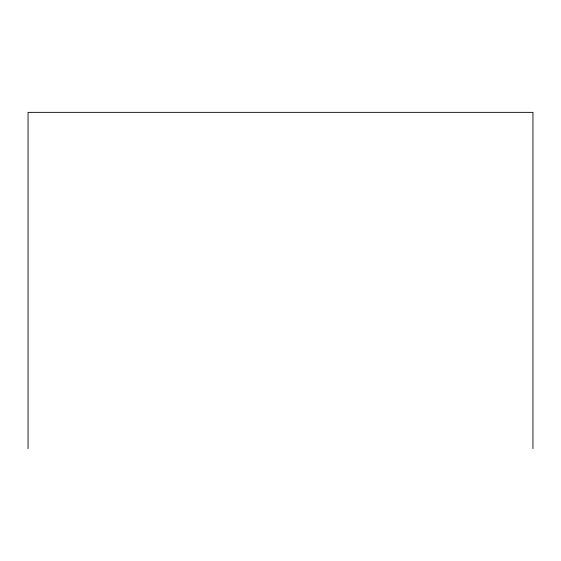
<?xml version="1.0" encoding="UTF-8"?>
<svg xmlns="http://www.w3.org/2000/svg" width="561" height="561" viewBox="0 0 561 561"><rect width="100%" height="100%" fill="white"/><g stroke="black" fill="none" stroke-linecap="round" stroke-linejoin="round"><path stroke-width="0.84" d="M532.95 448.639L532.95 112.361L28.05 112.361L28.05 448.639"/></g></svg>
